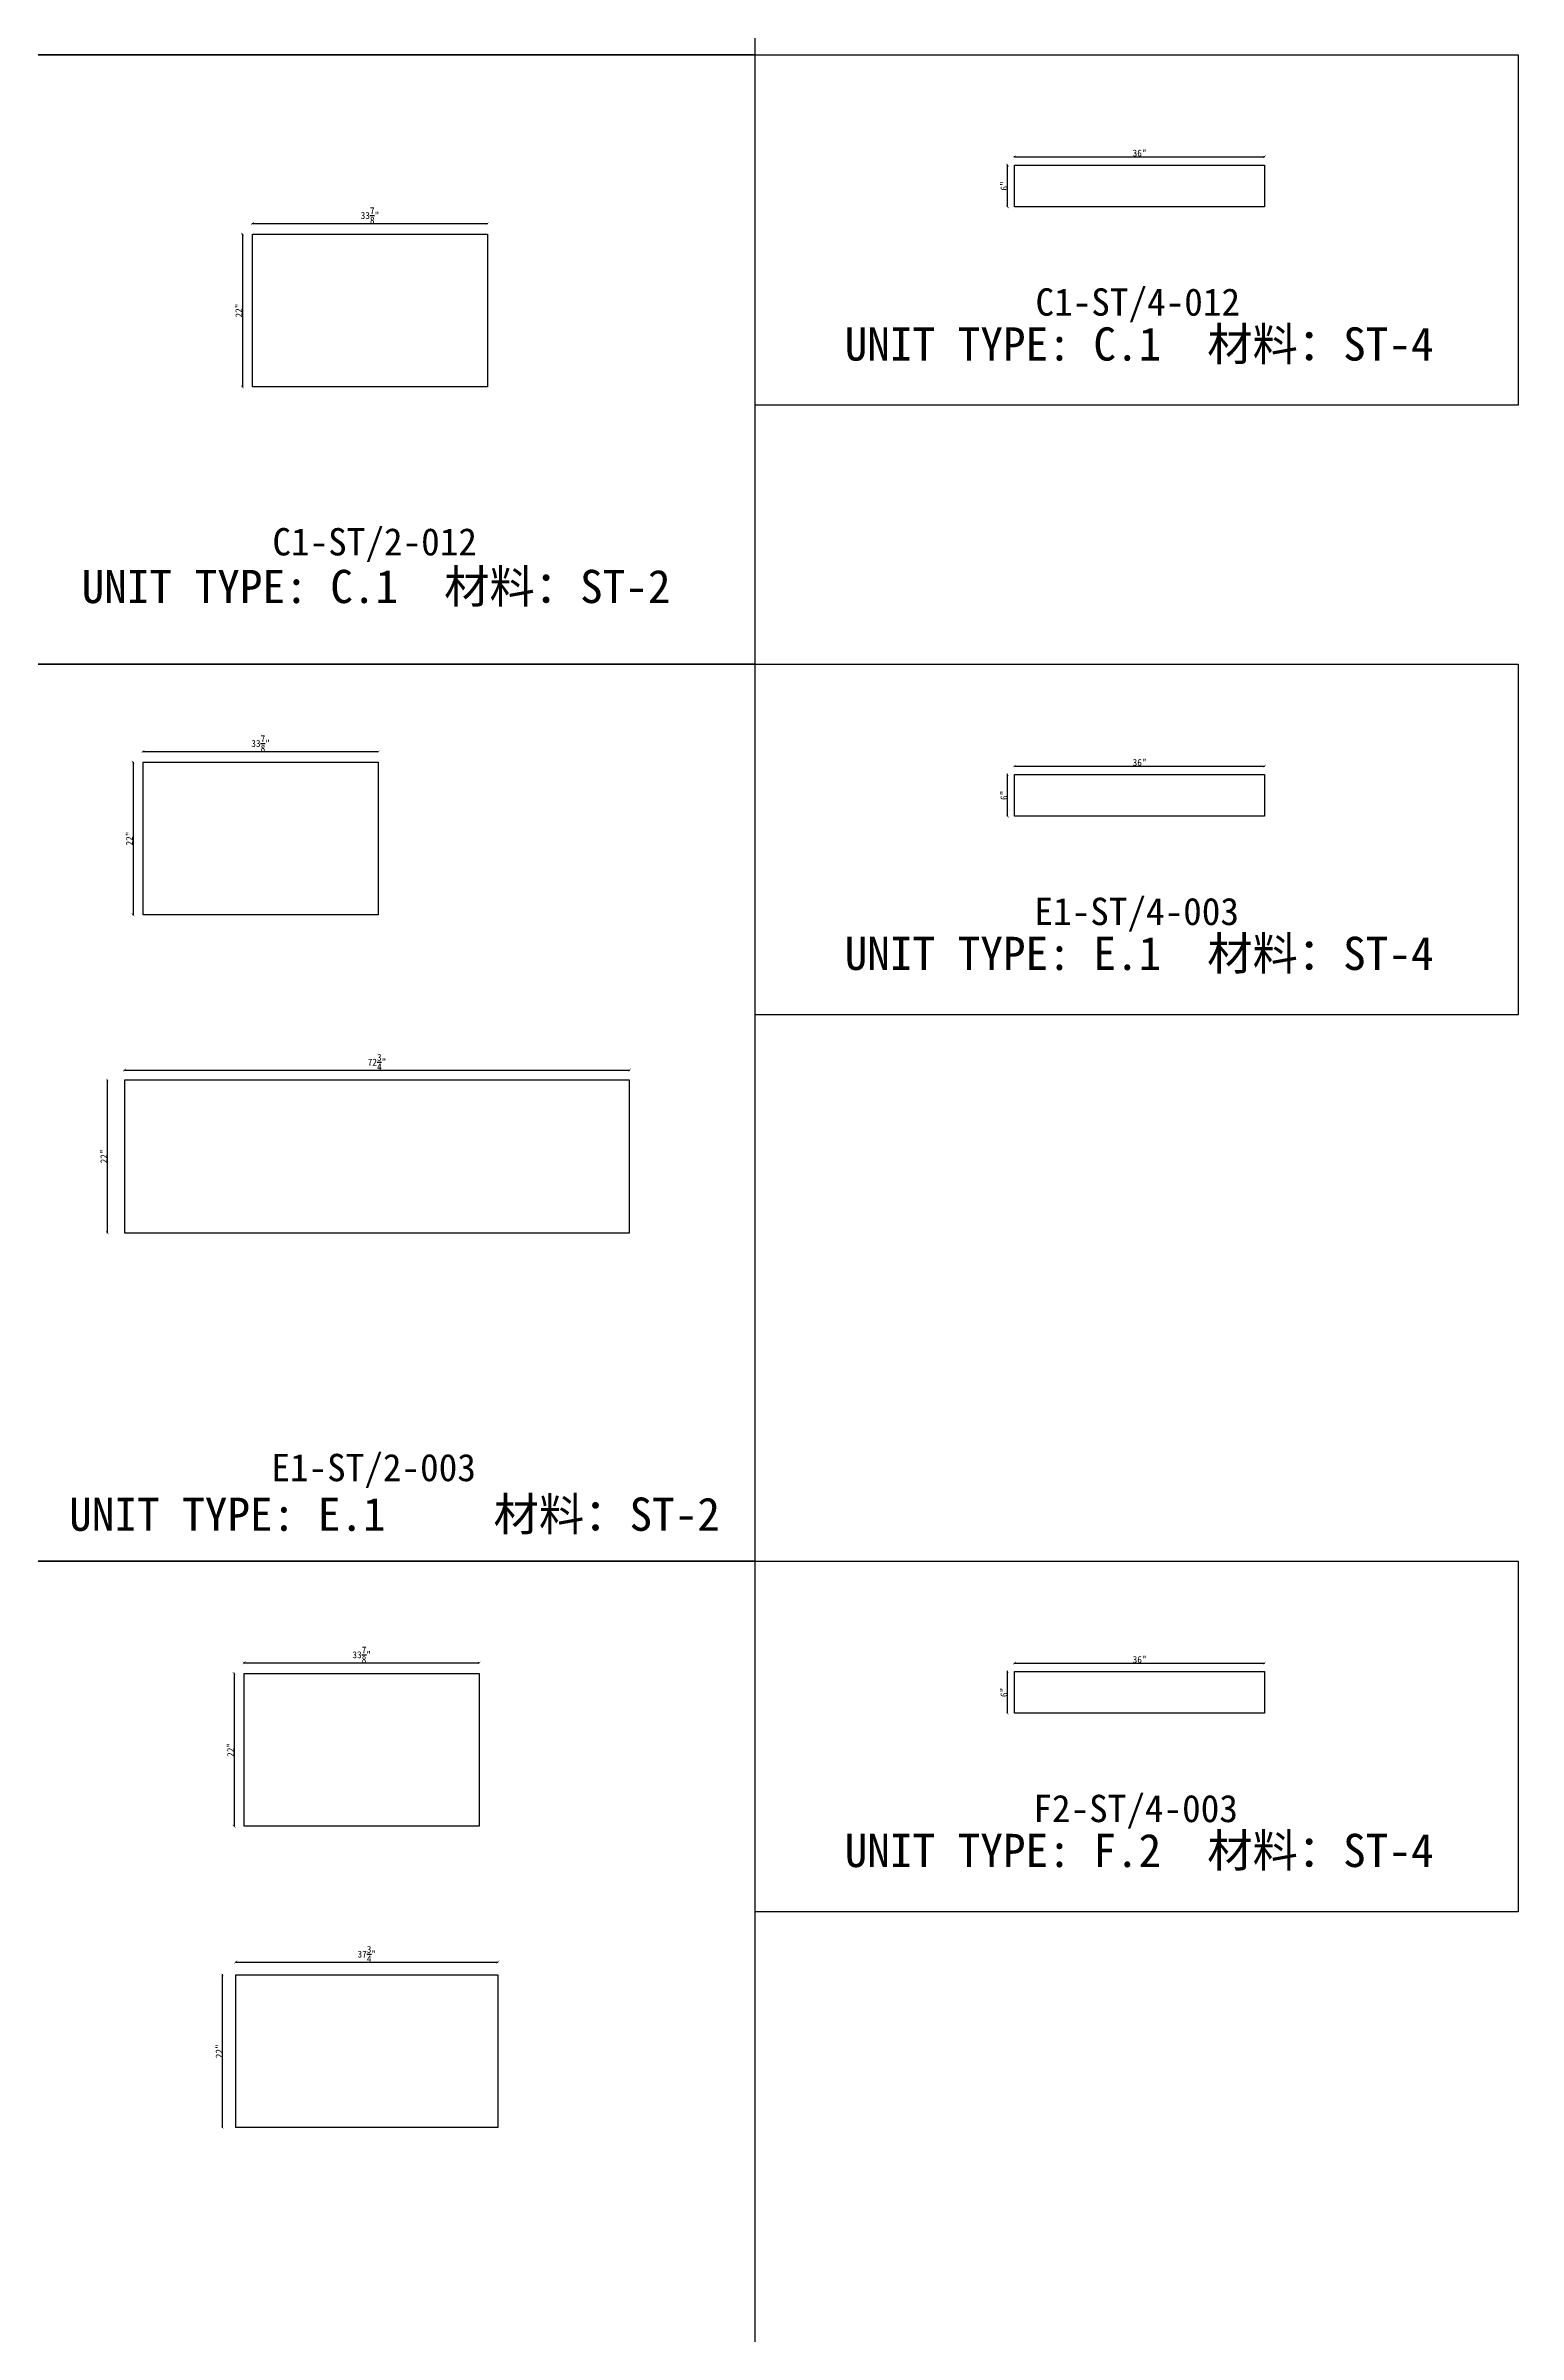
# Model space of a CAD drawing. Header units: millimetres. Extents: x -46966 to 138077, y -48408 to 2116.
# Drawn here: x 56810 to 62197, y -12752 to -4379 of the extents above; entities that cross this region are included whole.
import ezdxf
from ezdxf.enums import TextEntityAlignment as Align

# ---------------------------------------------------------------- set-up
doc = ezdxf.new("R2010")
doc.units = ezdxf.units.MM
doc.layers.add('PART_NUMBER', color=3, linetype='Continuous')
doc.styles.add('样式 1', font='')
doc.styles.get('样式 1').set_extended_font_data('NSimSun')
doc.dimstyles.new('副本 ISO-25', dxfattribs={"dimtxt": 25, "dimasz": 10, "dimexe": 1.5, "dimexo": 0.5, "dimtad": 1, "dimlfac": 0.03937, "dimlunit": 5, "dimtxsty": '样式 1', "dimblk": 'ARCHTICK', "dimcen": 2.5, "dimclrd": 256, "dimclrt": 1, "dimazin": 3, "dimtfac": 1, "dimtmove": 0, "dimatfit": 3, "dimfxlon": 1})

# ---------------------------------------------------------------- blocks, each defined once
blk = doc.blocks.new('_ArchTick')
at = {"color": 0, "linetype": 'ByBlock', "const_width": 0.15}
blk.add_lwpolyline([(-0.5, -0.5), (0.5, 0.5)], dxfattribs=at)
blk = doc.blocks.new('*D1101')
at = {"color": 0, "lineweight": -2, "transparency": 16777216}
for p, q in [((57566, -5029.8), (57566, -5027.3)), ((58426.5, -5029.8), (58426.5, -5027.3))]:
    blk.add_line(p, q, dxfattribs=at)
at = {"lineweight": -2, "transparency": 16777216}
blk.add_line((57566, -5028.8), (58426.5, -5028.8), dxfattribs=at)
at = {"layer": 'Defpoints', "color": 0, "transparency": 16777216}
for p in [(57566, -5068.2), (58426.5, -5028.8), (58426.5, -5068.2)]:
    blk.add_point(p, dxfattribs=at)
at = {"lineweight": -2, "transparency": 16777216, "xscale": 10, "yscale": 10, "zscale": 10, "rotation": 180}
blk.add_blockref('_ArchTick', (57566, -5028.8), dxfattribs=at)
at = {"lineweight": -2, "transparency": 16777216, "xscale": 10, "yscale": 10, "zscale": 10}
blk.add_blockref('_ArchTick', (58426.5, -5028.8), dxfattribs=at)
at = {"color": 1, "transparency": 16777216, "insert": (57996.2, -4999.7), "char_height": 25, "attachment_point": 5, "style": '样式 1'}
blk.add_mtext('\\A1;33{\\H1x;\\S7/8;}"', dxfattribs=at)
blk = doc.blocks.new('*D1102')
at = {"color": 0, "lineweight": -2, "transparency": 16777216}
for p, q in [((57530.4, -5068.2), (57527.9, -5068.2)), ((57530.4, -5627), (57527.9, -5627))]:
    blk.add_line(p, q, dxfattribs=at)
at = {"lineweight": -2, "transparency": 16777216}
blk.add_line((57529.4, -5068.2), (57529.4, -5627), dxfattribs=at)
at = {"layer": 'Defpoints', "color": 0, "transparency": 16777216}
for p in [(57566, -5068.2), (57529.4, -5627), (57566, -5627)]:
    blk.add_point(p, dxfattribs=at)
at = {"lineweight": -2, "transparency": 16777216, "xscale": 10, "yscale": 10, "zscale": 10}
for p, rotation in [((57529.4, -5068.2), 90), ((57529.4, -5627), 270)]:
    blk.add_blockref('_ArchTick', p, dxfattribs=dict(at, rotation=rotation))
at = {"color": 1, "transparency": 16777216, "insert": (57516.3, -5347.6), "char_height": 25, "attachment_point": 5, "rotation": 90, "style": '样式 1'}
blk.add_mtext('\\A1;22"', dxfattribs=at)
blk = doc.blocks.new('*D1103')
at = {"color": 0, "lineweight": -2, "transparency": 16777216}
for p, q in [((60354.8, -4785.7), (60354.8, -4783.2)), ((61269.2, -4785.7), (61269.2, -4783.2))]:
    blk.add_line(p, q, dxfattribs=at)
at = {"lineweight": -2, "transparency": 16777216}
blk.add_line((60354.8, -4784.7), (61269.2, -4784.7), dxfattribs=at)
at = {"layer": 'Defpoints', "color": 0, "transparency": 16777216}
for p in [(60354.8, -4815.5), (61269.2, -4784.7), (61269.2, -4815.5)]:
    blk.add_point(p, dxfattribs=at)
at = {"lineweight": -2, "transparency": 16777216, "xscale": 10, "yscale": 10, "zscale": 10, "rotation": 180}
blk.add_blockref('_ArchTick', (60354.8, -4784.7), dxfattribs=at)
at = {"lineweight": -2, "transparency": 16777216, "xscale": 10, "yscale": 10, "zscale": 10}
blk.add_blockref('_ArchTick', (61269.2, -4784.7), dxfattribs=at)
at = {"color": 1, "transparency": 16777216, "insert": (60812, -4771.5), "char_height": 25, "attachment_point": 5, "style": '样式 1'}
blk.add_mtext('\\A1;36"', dxfattribs=at)
blk = doc.blocks.new('*D1104')
at = {"color": 0, "lineweight": -2, "transparency": 16777216}
for p, q in [((60330, -4815.5), (60327.5, -4815.5)), ((60330, -4967.9), (60327.5, -4967.9))]:
    blk.add_line(p, q, dxfattribs=at)
at = {"lineweight": -2, "transparency": 16777216}
blk.add_line((60329, -4967.9), (60329, -4815.5), dxfattribs=at)
at = {"layer": 'Defpoints', "color": 0, "transparency": 16777216}
for p in [(60329, -4815.5), (60354.8, -4815.5), (60354.8, -4967.9)]:
    blk.add_point(p, dxfattribs=at)
at = {"lineweight": -2, "transparency": 16777216, "xscale": 10, "yscale": 10, "zscale": 10}
for p, rotation in [((60329, -4815.5), 90), ((60329, -4967.9), 270)]:
    blk.add_blockref('_ArchTick', p, dxfattribs=dict(at, rotation=rotation))
at = {"color": 1, "transparency": 16777216, "insert": (60315.9, -4891.7), "char_height": 25, "attachment_point": 5, "rotation": 90, "style": '样式 1'}
blk.add_mtext('\\A1;6"', dxfattribs=at)
blk = doc.blocks.new('*D1113')
at = {"color": 0, "lineweight": -2, "transparency": 16777216}
for p, q in [((57165.9, -6961.6), (57165.9, -6959.1)), ((58026.4, -6961.6), (58026.4, -6959.1))]:
    blk.add_line(p, q, dxfattribs=at)
at = {"lineweight": -2, "transparency": 16777216}
blk.add_line((57165.9, -6960.6), (58026.4, -6960.6), dxfattribs=at)
at = {"layer": 'Defpoints', "color": 0, "transparency": 16777216}
for p in [(57165.9, -7000), (58026.4, -6960.6), (58026.4, -7000)]:
    blk.add_point(p, dxfattribs=at)
at = {"lineweight": -2, "transparency": 16777216, "xscale": 10, "yscale": 10, "zscale": 10, "rotation": 180}
blk.add_blockref('_ArchTick', (57165.9, -6960.6), dxfattribs=at)
at = {"lineweight": -2, "transparency": 16777216, "xscale": 10, "yscale": 10, "zscale": 10}
blk.add_blockref('_ArchTick', (58026.4, -6960.6), dxfattribs=at)
at = {"color": 1, "transparency": 16777216, "insert": (57596.2, -6931.5), "char_height": 25, "attachment_point": 5, "style": '样式 1'}
blk.add_mtext('\\A1;33{\\H1x;\\S7/8;}"', dxfattribs=at)
blk = doc.blocks.new('*D1114')
at = {"color": 0, "lineweight": -2, "transparency": 16777216}
for p, q in [((57130.3, -7000), (57127.8, -7000)), ((57130.3, -7558.8), (57127.8, -7558.8))]:
    blk.add_line(p, q, dxfattribs=at)
at = {"lineweight": -2, "transparency": 16777216}
blk.add_line((57129.3, -7000), (57129.3, -7558.8), dxfattribs=at)
at = {"layer": 'Defpoints', "color": 0, "transparency": 16777216}
for p in [(57165.9, -7000), (57129.3, -7558.8), (57165.9, -7558.8)]:
    blk.add_point(p, dxfattribs=at)
at = {"lineweight": -2, "transparency": 16777216, "xscale": 10, "yscale": 10, "zscale": 10}
for p, rotation in [((57129.3, -7000), 90), ((57129.3, -7558.8), 270)]:
    blk.add_blockref('_ArchTick', p, dxfattribs=dict(at, rotation=rotation))
at = {"color": 1, "transparency": 16777216, "insert": (57116.2, -7279.4), "char_height": 25, "attachment_point": 5, "rotation": 90, "style": '样式 1'}
blk.add_mtext('\\A1;22"', dxfattribs=at)
blk = doc.blocks.new('*D1115')
at = {"color": 0, "lineweight": -2, "transparency": 16777216}
for p, q in [((57098, -8127.5), (57098, -8125)), ((58945.9, -8127.5), (58945.9, -8125))]:
    blk.add_line(p, q, dxfattribs=at)
at = {"lineweight": -2, "transparency": 16777216}
blk.add_line((57098, -8126.5), (58945.9, -8126.5), dxfattribs=at)
at = {"layer": 'Defpoints', "color": 0, "transparency": 16777216}
for p in [(57098, -8162.9), (58945.9, -8126.5), (58945.9, -8162.9)]:
    blk.add_point(p, dxfattribs=at)
at = {"lineweight": -2, "transparency": 16777216, "xscale": 10, "yscale": 10, "zscale": 10, "rotation": 180}
blk.add_blockref('_ArchTick', (57098, -8126.5), dxfattribs=at)
at = {"lineweight": -2, "transparency": 16777216, "xscale": 10, "yscale": 10, "zscale": 10}
blk.add_blockref('_ArchTick', (58945.9, -8126.5), dxfattribs=at)
at = {"color": 1, "transparency": 16777216, "insert": (58022, -8097.4), "char_height": 25, "attachment_point": 5, "style": '样式 1'}
blk.add_mtext('\\A1;72{\\H1x;\\S3/4;}"', dxfattribs=at)
blk = doc.blocks.new('*D1116')
at = {"color": 0, "lineweight": -2, "transparency": 16777216}
for p, q in [((57036.4, -8162.9), (57033.9, -8162.9)), ((57036.4, -8721.7), (57033.9, -8721.7))]:
    blk.add_line(p, q, dxfattribs=at)
at = {"lineweight": -2, "transparency": 16777216}
blk.add_line((57035.4, -8721.7), (57035.4, -8162.9), dxfattribs=at)
at = {"layer": 'Defpoints', "color": 0, "transparency": 16777216}
for p in [(57035.4, -8162.9), (57098, -8162.9), (57098, -8721.7)]:
    blk.add_point(p, dxfattribs=at)
at = {"lineweight": -2, "transparency": 16777216, "xscale": 10, "yscale": 10, "zscale": 10}
for p, rotation in [((57035.4, -8162.9), 90), ((57035.4, -8721.7), 270)]:
    blk.add_blockref('_ArchTick', p, dxfattribs=dict(at, rotation=rotation))
at = {"color": 1, "transparency": 16777216, "insert": (57022.3, -8442.3), "char_height": 25, "attachment_point": 5, "rotation": 90, "style": '样式 1'}
blk.add_mtext('\\A1;22"', dxfattribs=at)
blk = doc.blocks.new('*D1117')
at = {"color": 0, "lineweight": -2, "transparency": 16777216}
for p, q in [((60354.8, -7015.2), (60354.8, -7012.7)), ((61269.2, -7015.2), (61269.2, -7012.7))]:
    blk.add_line(p, q, dxfattribs=at)
at = {"lineweight": -2, "transparency": 16777216}
blk.add_line((60354.8, -7014.2), (61269.2, -7014.2), dxfattribs=at)
at = {"layer": 'Defpoints', "color": 0, "transparency": 16777216}
for p in [(61269.2, -7014.2), (60354.8, -7045.1), (61269.2, -7045.1)]:
    blk.add_point(p, dxfattribs=at)
at = {"lineweight": -2, "transparency": 16777216, "xscale": 10, "yscale": 10, "zscale": 10, "rotation": 180}
blk.add_blockref('_ArchTick', (60354.8, -7014.2), dxfattribs=at)
at = {"lineweight": -2, "transparency": 16777216, "xscale": 10, "yscale": 10, "zscale": 10}
blk.add_blockref('_ArchTick', (61269.2, -7014.2), dxfattribs=at)
at = {"color": 1, "transparency": 16777216, "insert": (60812, -7001.1), "char_height": 25, "attachment_point": 5, "style": '样式 1'}
blk.add_mtext('\\A1;36"', dxfattribs=at)
blk = doc.blocks.new('*D1118')
at = {"color": 0, "lineweight": -2, "transparency": 16777216}
for p, q in [((60330, -7045.1), (60327.5, -7045.1)), ((60330, -7197.5), (60327.5, -7197.5))]:
    blk.add_line(p, q, dxfattribs=at)
at = {"lineweight": -2, "transparency": 16777216}
blk.add_line((60329, -7197.5), (60329, -7045.1), dxfattribs=at)
at = {"layer": 'Defpoints', "color": 0, "transparency": 16777216}
for p in [(60329, -7045.1), (60354.8, -7045.1), (60354.8, -7197.5)]:
    blk.add_point(p, dxfattribs=at)
at = {"lineweight": -2, "transparency": 16777216, "xscale": 10, "yscale": 10, "zscale": 10}
for p, rotation in [((60329, -7045.1), 90), ((60329, -7197.5), 270)]:
    blk.add_blockref('_ArchTick', p, dxfattribs=dict(at, rotation=rotation))
at = {"color": 1, "transparency": 16777216, "insert": (60315.9, -7121.3), "char_height": 25, "attachment_point": 5, "rotation": 90, "style": '样式 1'}
blk.add_mtext('\\A1;6"', dxfattribs=at)
blk = doc.blocks.new('*D1192')
at = {"color": 0, "lineweight": -2, "transparency": 16777216}
for p, q in [((57535.8, -10295.7), (57535.8, -10293.2)), ((58396.2, -10295.7), (58396.2, -10293.2))]:
    blk.add_line(p, q, dxfattribs=at)
at = {"lineweight": -2, "transparency": 16777216}
blk.add_line((57535.8, -10294.7), (58396.2, -10294.7), dxfattribs=at)
at = {"layer": 'Defpoints', "color": 0, "transparency": 16777216}
for p in [(58396.2, -10294.7), (57535.8, -10334.2), (58396.2, -10334.2)]:
    blk.add_point(p, dxfattribs=at)
at = {"lineweight": -2, "transparency": 16777216, "xscale": 10, "yscale": 10, "zscale": 10, "rotation": 180}
blk.add_blockref('_ArchTick', (57535.8, -10294.7), dxfattribs=at)
at = {"lineweight": -2, "transparency": 16777216, "xscale": 10, "yscale": 10, "zscale": 10}
blk.add_blockref('_ArchTick', (58396.2, -10294.7), dxfattribs=at)
at = {"color": 1, "transparency": 16777216, "insert": (57966, -10265.7), "char_height": 25, "attachment_point": 5, "style": '样式 1'}
blk.add_mtext('\\A1;33{\\H1x;\\S7/8;}"', dxfattribs=at)
blk = doc.blocks.new('*D1193')
at = {"color": 0, "lineweight": -2, "transparency": 16777216}
for p, q in [((57500.1, -10334.2), (57497.6, -10334.2)), ((57500.1, -10893), (57497.6, -10893))]:
    blk.add_line(p, q, dxfattribs=at)
at = {"lineweight": -2, "transparency": 16777216}
blk.add_line((57499.1, -10334.2), (57499.1, -10893), dxfattribs=at)
at = {"layer": 'Defpoints', "color": 0, "transparency": 16777216}
for p in [(57535.8, -10334.2), (57499.1, -10893), (57535.8, -10893)]:
    blk.add_point(p, dxfattribs=at)
at = {"lineweight": -2, "transparency": 16777216, "xscale": 10, "yscale": 10, "zscale": 10}
for p, rotation in [((57499.1, -10334.2), 90), ((57499.1, -10893), 270)]:
    blk.add_blockref('_ArchTick', p, dxfattribs=dict(at, rotation=rotation))
at = {"color": 1, "transparency": 16777216, "insert": (57486, -10613.6), "char_height": 25, "attachment_point": 5, "rotation": 90, "style": '样式 1'}
blk.add_mtext('\\A1;22"', dxfattribs=at)
blk = doc.blocks.new('*D1194')
at = {"color": 0, "lineweight": -2, "transparency": 16777216}
for p, q in [((57505.2, -11391), (57505.2, -11388.5)), ((58464.1, -11391), (58464.1, -11388.5))]:
    blk.add_line(p, q, dxfattribs=at)
at = {"lineweight": -2, "transparency": 16777216}
blk.add_line((57505.2, -11390), (58464.1, -11390), dxfattribs=at)
at = {"layer": 'Defpoints', "color": 0, "transparency": 16777216}
for p in [(57505.2, -11436.9), (58464.1, -11390), (58464.1, -11436.9)]:
    blk.add_point(p, dxfattribs=at)
at = {"lineweight": -2, "transparency": 16777216, "xscale": 10, "yscale": 10, "zscale": 10, "rotation": 180}
blk.add_blockref('_ArchTick', (57505.2, -11390), dxfattribs=at)
at = {"lineweight": -2, "transparency": 16777216, "xscale": 10, "yscale": 10, "zscale": 10}
blk.add_blockref('_ArchTick', (58464.1, -11390), dxfattribs=at)
at = {"color": 1, "transparency": 16777216, "insert": (57984.6, -11360.9), "char_height": 25, "attachment_point": 5, "style": '样式 1'}
blk.add_mtext('\\A1;37{\\H1x;\\S3/4;}"', dxfattribs=at)
blk = doc.blocks.new('*D1195')
at = {"color": 0, "lineweight": -2, "transparency": 16777216}
for p, q in [((57458.1, -11436.9), (57455.6, -11436.9)), ((57458.1, -11995.7), (57455.6, -11995.7))]:
    blk.add_line(p, q, dxfattribs=at)
at = {"lineweight": -2, "transparency": 16777216}
blk.add_line((57457.1, -11995.7), (57457.1, -11436.9), dxfattribs=at)
at = {"layer": 'Defpoints', "color": 0, "transparency": 16777216}
for p in [(57457.1, -11436.9), (57505.2, -11436.9), (57505.2, -11995.7)]:
    blk.add_point(p, dxfattribs=at)
at = {"lineweight": -2, "transparency": 16777216, "xscale": 10, "yscale": 10, "zscale": 10}
for p, rotation in [((57457.1, -11436.9), 90), ((57457.1, -11995.7), 270)]:
    blk.add_blockref('_ArchTick', p, dxfattribs=dict(at, rotation=rotation))
at = {"color": 1, "transparency": 16777216, "insert": (57444, -11716.3), "char_height": 25, "attachment_point": 5, "rotation": 90, "style": '样式 1'}
blk.add_mtext('\\A1;22"', dxfattribs=at)
blk = doc.blocks.new('*D1196')
at = {"color": 0, "lineweight": -2, "transparency": 16777216}
for p, q in [((60354.8, -10297.3), (60354.8, -10294.8)), ((61269.2, -10297.3), (61269.2, -10294.8))]:
    blk.add_line(p, q, dxfattribs=at)
at = {"lineweight": -2, "transparency": 16777216}
blk.add_line((60354.8, -10296.3), (61269.2, -10296.3), dxfattribs=at)
at = {"layer": 'Defpoints', "color": 0, "transparency": 16777216}
for p in [(61269.2, -10296.3), (60354.8, -10327.1), (61269.2, -10327.1)]:
    blk.add_point(p, dxfattribs=at)
at = {"lineweight": -2, "transparency": 16777216, "xscale": 10, "yscale": 10, "zscale": 10, "rotation": 180}
blk.add_blockref('_ArchTick', (60354.8, -10296.3), dxfattribs=at)
at = {"lineweight": -2, "transparency": 16777216, "xscale": 10, "yscale": 10, "zscale": 10}
blk.add_blockref('_ArchTick', (61269.2, -10296.3), dxfattribs=at)
at = {"color": 1, "transparency": 16777216, "insert": (60812, -10283.2), "char_height": 25, "attachment_point": 5, "style": '样式 1'}
blk.add_mtext('\\A1;36"', dxfattribs=at)
blk = doc.blocks.new('*D1197')
at = {"color": 0, "lineweight": -2, "transparency": 16777216}
for p, q in [((60330, -10327.1), (60327.5, -10327.1)), ((60330, -10479.5), (60327.5, -10479.5))]:
    blk.add_line(p, q, dxfattribs=at)
at = {"lineweight": -2, "transparency": 16777216}
blk.add_line((60329, -10479.5), (60329, -10327.1), dxfattribs=at)
at = {"layer": 'Defpoints', "color": 0, "transparency": 16777216}
for p in [(60329, -10327.1), (60354.8, -10327.1), (60354.8, -10479.5)]:
    blk.add_point(p, dxfattribs=at)
at = {"lineweight": -2, "transparency": 16777216, "xscale": 10, "yscale": 10, "zscale": 10}
for p, rotation in [((60329, -10327.1), 90), ((60329, -10479.5), 270)]:
    blk.add_blockref('_ArchTick', p, dxfattribs=dict(at, rotation=rotation))
at = {"color": 1, "transparency": 16777216, "insert": (60315.9, -10403.3), "char_height": 25, "attachment_point": 5, "rotation": 90, "style": '样式 1'}
blk.add_mtext('\\A1;6"', dxfattribs=at)

msp = doc.modelspace()

# ---------------------------------------------------------------- linework, layer by layer
at = {"color": 1}
for points in [[(56613.629, -4411.751), (59405.503, -4411.751), (59405.503, -2182.184), (56613.629, -2182.184)], [(56613.629, -6641.319), (59405.503, -6641.319), (59405.503, -4411.751), (56613.629, -4411.751)], [(59405.503, -4411.751), (62197.377, -4411.751), (62197.377, -5694.149), (59405.503, -5694.149)], [(56613.629, -9923.375), (59405.503, -9923.375), (59405.503, -6641.319), (56613.629, -6641.319)], [(59405.503, -6641.319), (62197.377, -6641.319), (62197.377, -7923.716), (59405.503, -7923.716)], [(56613.629, -13205.431), (59405.503, -13205.431), (59405.503, -9923.375), (56613.629, -9923.375)], [(59405.503, -9923.375), (62197.377, -9923.375), (62197.377, -11205.772), (59405.503, -11205.772)]]:
    msp.add_lwpolyline(points, close=True, dxfattribs=at)
for points in [[(60354.822, -4815.488), (61269.222, -4815.488), (61269.222, -4967.888), (60354.822, -4967.888)], [(57566.027, -5068.22), (58426.452, -5068.22), (58426.452, -5627.02), (57566.027, -5627.02)], [(57165.946, -7000.026), (58026.371, -7000.026), (58026.371, -7558.826), (57165.946, -7558.826)], [(60354.822, -7045.055), (61269.222, -7045.055), (61269.222, -7197.455), (60354.822, -7197.455)], [(58945.899, -8162.922), (57098.049, -8162.922), (57098.049, -8721.722), (58945.899, -8721.722)], [(57535.761, -10334.172), (58396.186, -10334.172), (58396.186, -10892.972), (57535.761, -10892.972)], [(60354.822, -10327.111), (61269.222, -10327.111), (61269.222, -10479.511), (60354.822, -10479.511)], [(57505.213, -11436.871), (58464.063, -11436.871), (58464.063, -11995.671), (57505.213, -11995.671)]]:
    msp.add_lwpolyline(points, close=True)

# ---------------------------------------------------------------- texts
at = {"style": '样式 1'}
for s, p in [('UNIT TYPE: C.1', (59733.131, -5530.645)), ('材料：ST-4', (61059.412, -5530.645)), ('材料：ST-2', (58267.537, -6417.823)), ('UNIT TYPE: C.1', (56941.256, -6417.823)), ('UNIT TYPE: E.1', (59733.131, -7760.212)), ('材料：ST-4', (61059.412, -7760.212)), ('UNIT TYPE: E.1', (56895.615, -9812.018)), ('材料：ST-2', (58448.34, -9812.018)), ('UNIT TYPE: F.2', (59733.131, -11042.268)), ('材料：ST-4', (61059.412, -11042.268))]:
    msp.add_text(s, height=121.5865, dxfattribs=at).set_placement(p)
at = {"layer": 'PART_NUMBER', "color": 3, "style": '样式 1'}
for s, p in [('C1-ST/4-012', (60805.367, -5316.318)), ('C1-ST/2-012', (58013.492, -6193.488)), ('E1-ST/4-003', (60801.513, -7545.885)), ('E1-ST/2-003', (58009.638, -9580.544)), ('F2-ST/4-003', (60797.59, -10827.942))]:
    msp.add_text(s, height=100, dxfattribs=at).set_placement(p, align=Align.MIDDLE_CENTER)

# ---------------------------------------------------------------- dimensions: what is measured, and where the dimension line sits
for base, p1, p2, picture, middle in [((61269.222, -4784.652), (60354.822, -4815.488), (61269.222, -4815.488), '*D1103', (60812.022, -4771.527)), ((58426.452, -5028.793), (57566.027, -5068.22), (58426.452, -5068.22), '*D1101', (57996.24, -4999.7)), ((58026.371, -6960.599), (57165.946, -7000.026), (58026.371, -7000.026), '*D1113', (57596.159, -6931.506)), ((61269.222, -7014.219), (60354.822, -7045.055), (61269.222, -7045.055), '*D1117', (60812.022, -7001.094)), ((58945.899, -8126.462), (57098.049, -8162.922), (58945.899, -8162.922), '*D1115', (58021.974, -8097.369)), ((58396.186, -10294.745), (57535.761, -10334.172), (58396.186, -10334.172), '*D1192', (57965.973, -10265.652)), ((61269.222, -10296.276), (60354.822, -10327.111), (61269.222, -10327.111), '*D1196', (60812.022, -10283.151)), ((58464.063, -11390.014), (57505.213, -11436.871), (58464.063, -11436.871), '*D1194', (57984.638, -11360.921))]:
    dim = msp.add_linear_dim(base=base, p1=p1, p2=p2, dimstyle='副本 ISO-25')
    dim.commit()
    dim.dimension.update_dxf_attribs({"geometry": picture, "text_midpoint": middle})
for base, p1, p2, picture, middle in [((60328.987, -4815.488), (60354.822, -4967.888), (60354.822, -4815.488), '*D1104', (60315.862, -4891.688)), ((57529.381, -5627.02), (57566.027, -5068.22), (57566.027, -5627.02), '*D1102', (57516.256, -5347.62)), ((57129.3, -7558.826), (57165.946, -7000.026), (57165.946, -7558.826), '*D1114', (57116.175, -7279.426)), ((60328.987, -7045.055), (60354.822, -7197.455), (60354.822, -7045.055), '*D1118', (60315.862, -7121.255)), ((57035.378, -8162.922), (57098.049, -8721.722), (57098.049, -8162.922), '*D1116', (57022.253, -8442.322)), ((57499.115, -10892.972), (57535.761, -10334.172), (57535.761, -10892.972), '*D1193', (57485.99, -10613.572)), ((60328.987, -10327.111), (60354.822, -10479.511), (60354.822, -10327.111), '*D1197', (60315.862, -10403.311)), ((57457.104, -11436.871), (57505.213, -11995.671), (57505.213, -11436.871), '*D1195', (57443.979, -11716.271))]:
    dim = msp.add_linear_dim(base=base, p1=p1, p2=p2, angle=90, dimstyle='副本 ISO-25')
    dim.commit()
    dim.dimension.update_dxf_attribs({"geometry": picture, "text_midpoint": middle})

doc.saveas('drawing.dxf')
